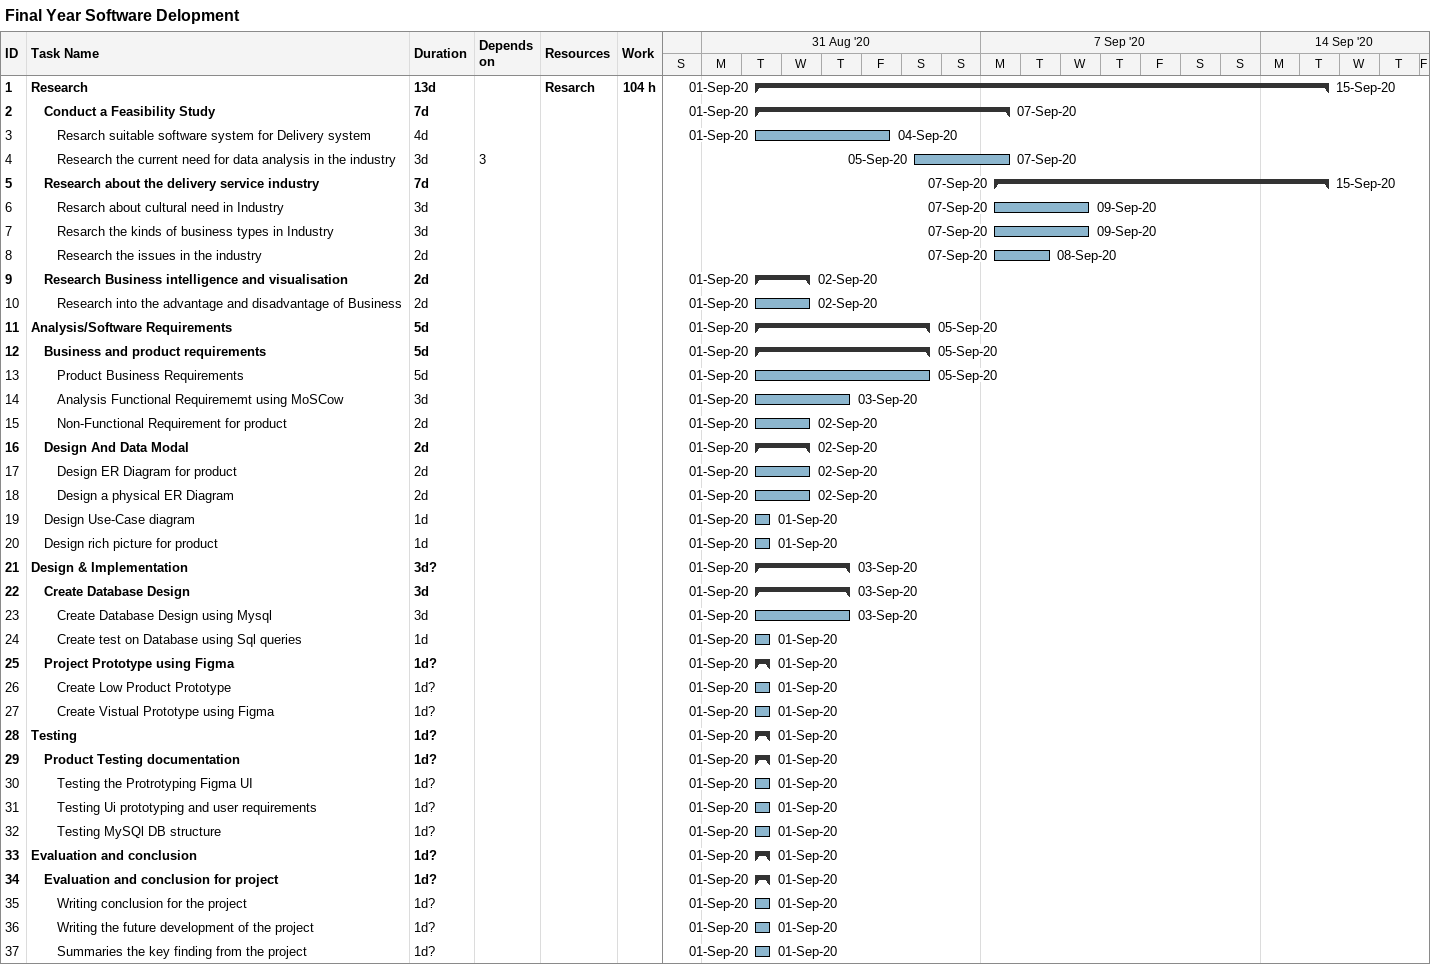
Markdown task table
Final Year Software Delopment

| ID | Level | Task | Duration | Start | Finish | Predecessors | Resources | Work (h) |
|---|---|---|---|---|---|---|---|---|
| 1 | 1 | **Research** | 13d | 2020-09-01 | 2020-09-15 |  | Resarch | 104 |
| 2 | 2 | **Conduct a Feasibility Study** | 7d | 2020-09-01 | 2020-09-07 |  |  |  |
| 3 | 3 | Resarch suitable software system for Delivery system | 4d | 2020-09-01 | 2020-09-04 |  |  |  |
| 4 | 3 | Research the current need for data analysis in the industry | 3d | 2020-09-05 | 2020-09-07 | 3 |  |  |
| 5 | 2 | **Research about the delivery service industry** | 7d | 2020-09-07 | 2020-09-15 |  |  |  |
| 6 | 3 | Resarch about cultural need in Industry | 3d | 2020-09-07 | 2020-09-09 |  |  |  |
| 7 | 3 | Resarch the kinds of business types in Industry | 3d | 2020-09-07 | 2020-09-09 |  |  |  |
| 8 | 3 | Research the issues in the industry | 2d | 2020-09-07 | 2020-09-08 |  |  |  |
| 9 | 2 | **Research Business intelligence and visualisation** | 2d | 2020-09-01 | 2020-09-02 |  |  |  |
| 10 | 3 | Research into the advantage and disadvantage of Business | 2d | 2020-09-01 | 2020-09-02 |  |  |  |
| 11 | 1 | **Analysis/Software Requirements** | 5d | 2020-09-01 | 2020-09-05 |  |  |  |
| 12 | 2 | **Business and product requirements** | 5d | 2020-09-01 | 2020-09-05 |  |  |  |
| 13 | 3 | Product Business Requirements | 5d | 2020-09-01 | 2020-09-05 |  |  |  |
| 14 | 3 | Analysis Functional Requirememt using MoSCow | 3d | 2020-09-01 | 2020-09-03 |  |  |  |
| 15 | 3 | Non-Functional Requirement for product | 2d | 2020-09-01 | 2020-09-02 |  |  |  |
| 16 | 2 | **Design And Data Modal** | 2d | 2020-09-01 | 2020-09-02 |  |  |  |
| 17 | 3 | Design ER Diagram for product | 2d | 2020-09-01 | 2020-09-02 |  |  |  |
| 18 | 3 | Design a physical ER Diagram | 2d | 2020-09-01 | 2020-09-02 |  |  |  |
| 19 | 2 | Design Use-Case diagram | 1d | 2020-09-01 | 2020-09-01 |  |  |  |
| 20 | 2 | Design rich picture for product | 1d | 2020-09-01 | 2020-09-01 |  |  |  |
| 21 | 1 | **Design & Implementation** | 3d? | 2020-09-01 | 2020-09-03 |  |  |  |
| 22 | 2 | **Create Database Design** | 3d | 2020-09-01 | 2020-09-03 |  |  |  |
| 23 | 3 | Create Database Design using Mysql | 3d | 2020-09-01 | 2020-09-03 |  |  |  |
| 24 | 3 | Create test on Database using Sql queries | 1d | 2020-09-01 | 2020-09-01 |  |  |  |
| 25 | 2 | **Project Prototype using Figma** | 1d? | 2020-09-01 | 2020-09-01 |  |  |  |
| 26 | 3 | Create Low Product Prototype | 1d? | 2020-09-01 | 2020-09-01 |  |  |  |
| 27 | 3 | Create Vistual Prototype using Figma | 1d? | 2020-09-01 | 2020-09-01 |  |  |  |
| 28 | 1 | **Testing** | 1d? | 2020-09-01 | 2020-09-01 |  |  |  |
| 29 | 2 | **Product Testing documentation** | 1d? | 2020-09-01 | 2020-09-01 |  |  |  |
| 30 | 3 | Testing the Protrotyping Figma UI | 1d? | 2020-09-01 | 2020-09-01 |  |  |  |
| 31 | 3 | Testing Ui prototyping and user requirements | 1d? | 2020-09-01 | 2020-09-01 |  |  |  |
| 32 | 3 | Testing MySQl DB structure | 1d? | 2020-09-01 | 2020-09-01 |  |  |  |
| 33 | 1 | **Evaluation and conclusion** | 1d? | 2020-09-01 | 2020-09-01 |  |  |  |
| 34 | 2 | **Evaluation and conclusion for project** | 1d? | 2020-09-01 | 2020-09-01 |  |  |  |
| 35 | 3 | Writing conclusion for the project | 1d? | 2020-09-01 | 2020-09-01 |  |  |  |
| 36 | 3 | Writing the future development of the project | 1d? | 2020-09-01 | 2020-09-01 |  |  |  |
| 37 | 3 | Summaries the key finding from the project | 1d? | 2020-09-01 | 2020-09-01 |  |  |  |
